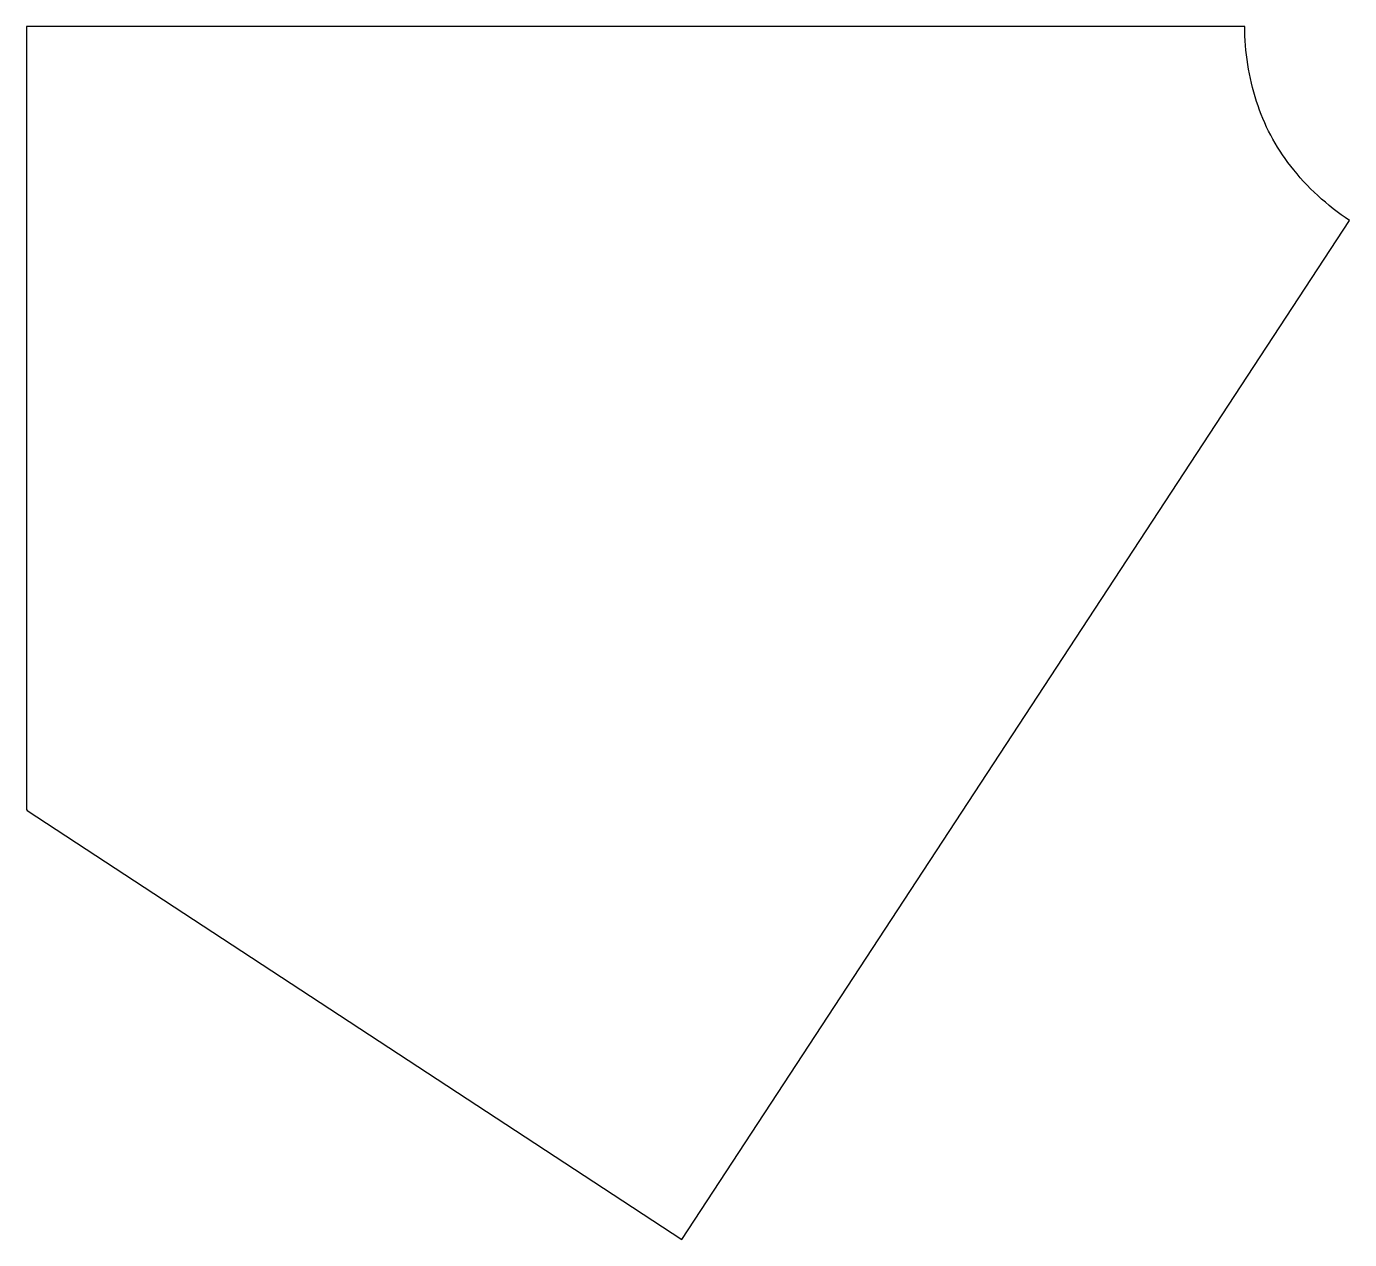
# Model space of a CAD drawing. Header units: inches. Extents: x 2320 to 3587, y 15 to 1177.
import ezdxf

# ---------------------------------------------------------------- set-up
doc = ezdxf.new("R2010")
doc.units = ezdxf.units.IN
doc.header["$MEASUREMENT"] = 0

msp = doc.modelspace()

# ---------------------------------------------------------------- linework, layer by layer
at = {"color": 2}
msp.add_lwpolyline([(3487.1, 1176.9), (2320, 1176.9), (2320, 426.9), (2320.5, 426), (2947.7, 14.9), (3587.5, 990.9), (3587.4, 991.1, -0.083143), (3531.1, 1043.2, -0.090411), (3498.4, 1105.1, -0.076454), (3487.1, 1176.9, -2.43176)], format="xyb", dxfattribs=at)

doc.saveas('drawing.dxf')
